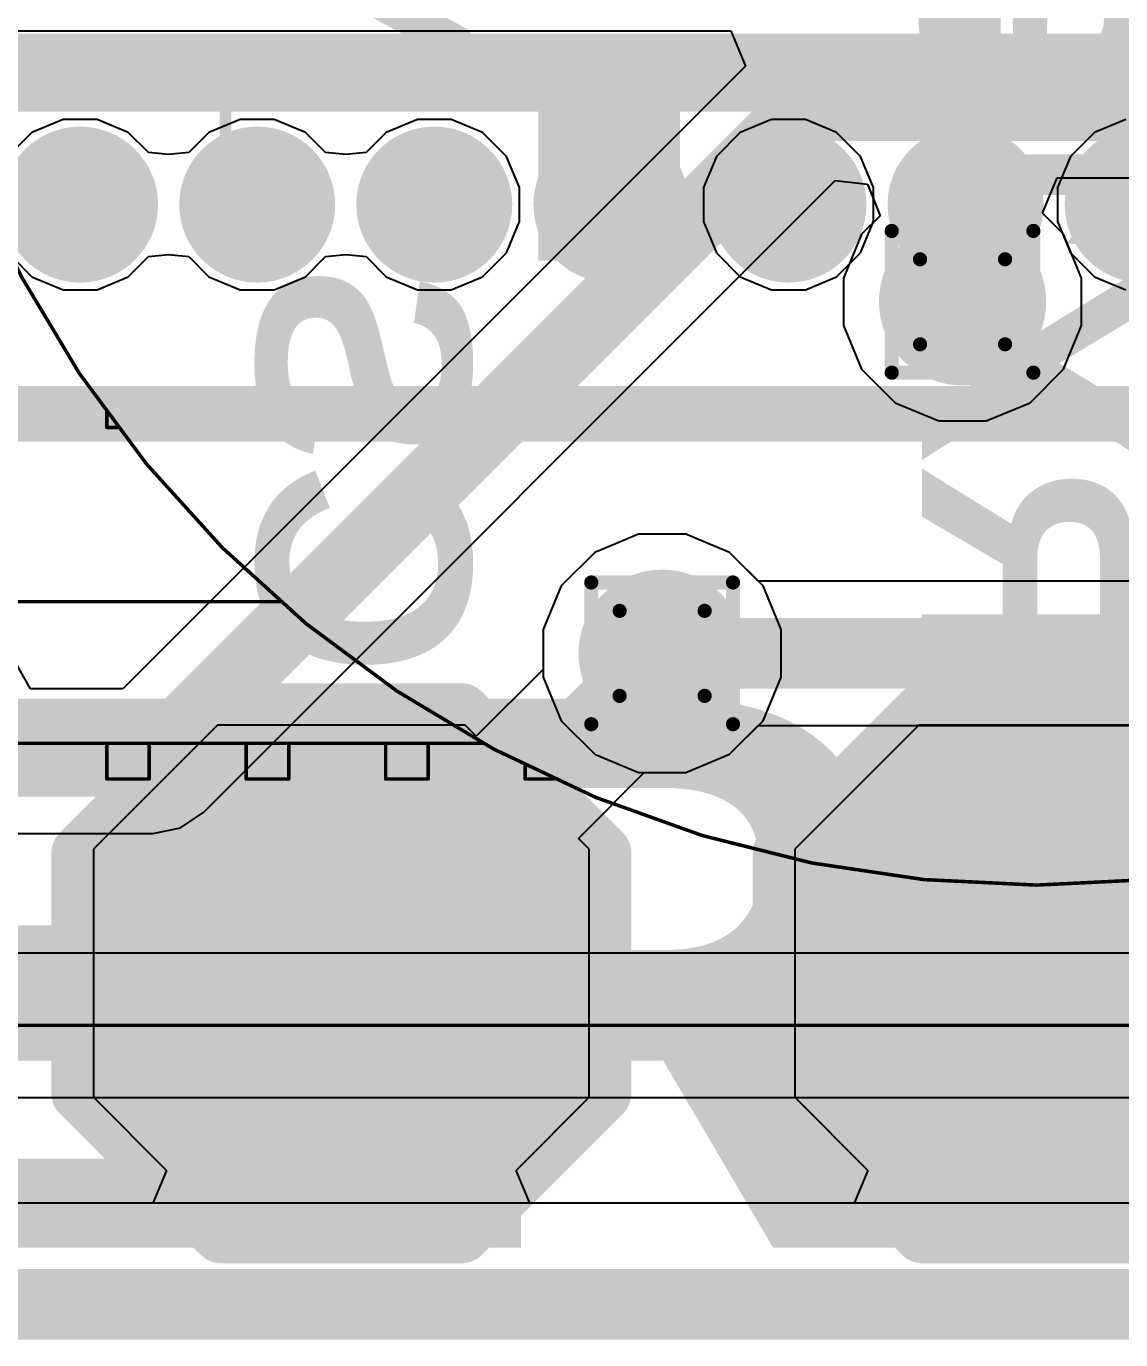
# Model space of a CAD drawing. Header units: inches. Extents: x -6 to 5433, y -4 to 5447.
# Drawn here: x 11.625 to 15.55, y -3.632 to 1.076 of the extents above; entities that cross this region are included whole.
import ezdxf

# ---------------------------------------------------------------- set-up
doc = ezdxf.new("R2010")
doc.units = ezdxf.units.IN
for name, color, linetype in [('Board_outline', 216, 'Continuous'), ('Bottom Layer', 5, 'Continuous'), ('Bottom Overlay', 54, 'Continuous'), ('Bottom Paste', 16, 'Continuous'), ('Bottom Solder', 6, 'Continuous'), ('Drill Drawing', 1, 'Continuous'), ('Ground', 16, 'Continuous'), ('Mechanical 4', 56, 'Continuous'), ('Power', 76, 'Continuous'), ('Top Layer', 1, 'Continuous'), ('Top Overlay', 2, 'Continuous'), ('Top Paste', 8, 'Continuous'), ('Top Solder', 216, 'Continuous'), ('Via Holes', 16, 'Continuous')]:
    doc.layers.add(name, color=color, linetype=linetype)
doc.styles.add('Arial_Bold', font='', dxfattribs={"height": 0.2})
doc.styles.get('Arial_Bold').set_extended_font_data('Arial', bold=True)

# ---------------------------------------------------------------- blocks, each defined once
blk = doc.blocks.new('T__________B_113')
at = {"layer": 'Bottom Layer'}
blk.add_hatch(color=5, dxfattribs=at).paths.add_polyline_path([(0.381, 0.762), (-0.381, 0.762), (-0.762, 0.381), (-0.762, -0.381), (-0.381, -0.762), (0.381, -0.762), (0.762, -0.381), (0.762, 0.381)])
at = {"layer": 'Bottom Paste'}
blk.add_hatch(color=16, dxfattribs=at).paths.add_polyline_path([(0.381, 0.762), (-0.381, 0.762), (-0.762, 0.381), (-0.762, -0.381), (-0.381, -0.762), (0.381, -0.762), (0.762, -0.381), (0.762, 0.381)])
at = {"layer": 'Bottom Solder'}
blk.add_hatch(color=6, dxfattribs=at).paths.add_polyline_path([(0.4318, 0.8636), (-0.4318, 0.8636), (-0.8636, 0.4318), (-0.8636, -0.4318), (-0.4318, -0.8636), (0.4318, -0.8636), (0.8636, -0.4318), (0.8636, 0.4318)])
at = {"layer": 'Bottom Overlay'}
for points in [[(-0.9398, 0.4318, 0.2, 0.2, 0), (-0.4318, 0.9398, 0.2, 0.2, 0)], [(-0.4318, 0.9398, 0.2, 0.2, 0), (0.4318, 0.9398, 0.2, 0.2, 0)], [(0.4318, 0.9398, 0.2, 0.2, 0), (0.9398, 0.4318, 0.2, 0.2, 0)], [(-0.9398, -0.4318, 0.2, 0.2, 0), (-0.9398, 0.4318, 0.2, 0.2, 0)], [(0.9398, -0.4318, 0.2, 0.2, 0), (0.9398, 0.4318, 0.2, 0.2, 0)], [(-0.9398, -0.4318, 0.2, 0.2, 0), (-0.4318, -0.9398, 0.2, 0.2, 0)], [(0.4318, -0.9398, 0.2, 0.2, 0), (0.9398, -0.4318, 0.2, 0.2, 0)], [(-0.4318, -0.9398, 0.2, 0.2, 0), (0.4318, -0.9398, 0.2, 0.2, 0)]]:
    blk.add_lwpolyline(points, format="xyseb", dxfattribs=at)
for points in [[(-0.4818, 0.9398, 0.1, 0.1, 1), (-0.3818, 0.9398, 0.1, 0.1, 1)], [(-0.4818, 0.9398, 0.1, 0.1, 1), (-0.3818, 0.9398, 0.1, 0.1, 1)], [(0.3818, 0.9398, 0.1, 0.1, 1), (0.4818, 0.9398, 0.1, 0.1, 1)], [(0.3818, 0.9398, 0.1, 0.1, 1), (0.4818, 0.9398, 0.1, 0.1, 1)], [(-0.9898, 0.4318, 0.1, 0.1, 1), (-0.8898, 0.4318, 0.1, 0.1, 1)], [(-0.9898, 0.4318, 0.1, 0.1, 1), (-0.8898, 0.4318, 0.1, 0.1, 1)], [(0.8898, 0.4318, 0.1, 0.1, 1), (0.9898, 0.4318, 0.1, 0.1, 1)], [(0.8898, 0.4318, 0.1, 0.1, 1), (0.9898, 0.4318, 0.1, 0.1, 1)], [(-0.9898, -0.4318, 0.1, 0.1, 1), (-0.8898, -0.4318, 0.1, 0.1, 1)], [(-0.9898, -0.4318, 0.1, 0.1, 1), (-0.8898, -0.4318, 0.1, 0.1, 1)], [(0.8898, -0.4318, 0.1, 0.1, 1), (0.9898, -0.4318, 0.1, 0.1, 1)], [(0.8898, -0.4318, 0.1, 0.1, 1), (0.9898, -0.4318, 0.1, 0.1, 1)], [(-0.4818, -0.9398, 0.1, 0.1, 1), (-0.3818, -0.9398, 0.1, 0.1, 1)], [(-0.4818, -0.9398, 0.1, 0.1, 1), (-0.3818, -0.9398, 0.1, 0.1, 1)], [(0.3818, -0.9398, 0.1, 0.1, 1), (0.4818, -0.9398, 0.1, 0.1, 1)], [(0.3818, -0.9398, 0.1, 0.1, 1), (0.4818, -0.9398, 0.1, 0.1, 1)]]:
    blk.add_lwpolyline(points, format="xyseb", close=True, dxfattribs=at)
blk = doc.blocks.new('T__________B_118')
at = {"layer": 'Bottom Layer'}
blk.add_hatch(color=5, dxfattribs=at).paths.add_polyline_path([(0.381, 0.762), (-0.381, 0.762), (-0.762, 0.381), (-0.762, -0.381), (-0.381, -0.762), (0.381, -0.762), (0.762, -0.381), (0.762, 0.381)])
at = {"layer": 'Bottom Paste'}
blk.add_hatch(color=16, dxfattribs=at).paths.add_polyline_path([(0.381, 0.762), (-0.381, 0.762), (-0.762, 0.381), (-0.762, -0.381), (-0.381, -0.762), (0.381, -0.762), (0.762, -0.381), (0.762, 0.381)])
at = {"layer": 'Bottom Solder'}
blk.add_hatch(color=6, dxfattribs=at).paths.add_polyline_path([(0.4318, 0.8636), (-0.4318, 0.8636), (-0.8636, 0.4318), (-0.8636, -0.4318), (-0.4318, -0.8636), (0.4318, -0.8636), (0.8636, -0.4318), (0.8636, 0.4318)])
at = {"layer": 'Bottom Overlay'}
for points in [[(-0.4318, 0.9398, 0.2, 0.2, 0), (-0.9398, 0.4318, 0.2, 0.2, 0)], [(0.4318, 0.9398, 0.2, 0.2, 0), (-0.4318, 0.9398, 0.2, 0.2, 0)], [(0.9398, 0.4318, 0.2, 0.2, 0), (0.4318, 0.9398, 0.2, 0.2, 0)], [(-0.9398, 0.4318, 0.2, 0.2, 0), (-0.9398, -0.4318, 0.2, 0.2, 0)], [(0.9398, 0.4318, 0.2, 0.2, 0), (0.9398, -0.4318, 0.2, 0.2, 0)], [(-0.4318, -0.9398, 0.2, 0.2, 0), (-0.9398, -0.4318, 0.2, 0.2, 0)], [(0.9398, -0.4318, 0.2, 0.2, 0), (0.4318, -0.9398, 0.2, 0.2, 0)], [(0.4318, -0.9398, 0.2, 0.2, 0), (-0.4318, -0.9398, 0.2, 0.2, 0)]]:
    blk.add_lwpolyline(points, format="xyseb", dxfattribs=at)
for points in [[(-0.4818, 0.9398, 0.1, 0.1, 1), (-0.3818, 0.9398, 0.1, 0.1, 1)], [(-0.4818, 0.9398, 0.1, 0.1, 1), (-0.3818, 0.9398, 0.1, 0.1, 1)], [(0.3818, 0.9398, 0.1, 0.1, 1), (0.4818, 0.9398, 0.1, 0.1, 1)], [(0.3818, 0.9398, 0.1, 0.1, 1), (0.4818, 0.9398, 0.1, 0.1, 1)], [(-0.9898, 0.4318, 0.1, 0.1, 1), (-0.8898, 0.4318, 0.1, 0.1, 1)], [(-0.9898, 0.4318, 0.1, 0.1, 1), (-0.8898, 0.4318, 0.1, 0.1, 1)], [(0.8898, 0.4318, 0.1, 0.1, 1), (0.9898, 0.4318, 0.1, 0.1, 1)], [(0.8898, 0.4318, 0.1, 0.1, 1), (0.9898, 0.4318, 0.1, 0.1, 1)], [(-0.9898, -0.4318, 0.1, 0.1, 1), (-0.8898, -0.4318, 0.1, 0.1, 1)], [(-0.9898, -0.4318, 0.1, 0.1, 1), (-0.8898, -0.4318, 0.1, 0.1, 1)], [(0.8898, -0.4318, 0.1, 0.1, 1), (0.9898, -0.4318, 0.1, 0.1, 1)], [(0.8898, -0.4318, 0.1, 0.1, 1), (0.9898, -0.4318, 0.1, 0.1, 1)], [(-0.4818, -0.9398, 0.1, 0.1, 1), (-0.3818, -0.9398, 0.1, 0.1, 1)], [(-0.4818, -0.9398, 0.1, 0.1, 1), (-0.3818, -0.9398, 0.1, 0.1, 1)], [(0.3818, -0.9398, 0.1, 0.1, 1), (0.4818, -0.9398, 0.1, 0.1, 1)], [(0.3818, -0.9398, 0.1, 0.1, 1), (0.4818, -0.9398, 0.1, 0.1, 1)]]:
    blk.add_lwpolyline(points, format="xyseb", close=True, dxfattribs=at)
blk = doc.blocks.new('ADM6_30_01_5_L_4_2_A_TR_155')
at = {"layer": 'Top Layer'}
h = blk.add_hatch(color=1, dxfattribs=at)
edge = h.paths.add_edge_path()
edge.add_arc((-0.3175, 1.75), 0.178, 0, 360)
h = blk.add_hatch(color=1, dxfattribs=at)
edge = h.paths.add_edge_path()
edge.add_arc((0.3175, 1.75), 0.178, 0, 360)
h = blk.add_hatch(color=1, dxfattribs=at)
edge = h.paths.add_edge_path()
edge.add_arc((0.9525, 1.75), 0.178, 0, 360)
h = blk.add_hatch(color=1, dxfattribs=at)
edge = h.paths.add_edge_path()
edge.add_arc((1.5875, 1.75), 0.178, 0, 360)
h = blk.add_hatch(color=1, dxfattribs=at)
edge = h.paths.add_edge_path()
edge.add_arc((2.2225, 1.75), 0.178, 0, 360)
h = blk.add_hatch(color=1, dxfattribs=at)
edge = h.paths.add_edge_path()
edge.add_arc((2.8575, 1.75), 0.178, 0, 360)
h = blk.add_hatch(color=1, dxfattribs=at)
edge = h.paths.add_edge_path()
edge.add_arc((3.4925, 1.75), 0.178, 0, 360)
at = {"layer": 'Top Paste'}
h = blk.add_hatch(color=8, dxfattribs=at)
edge = h.paths.add_edge_path()
edge.add_arc((-0.3175, 1.75), 0.178, 0, 360)
h = blk.add_hatch(color=8, dxfattribs=at)
edge = h.paths.add_edge_path()
edge.add_arc((0.3175, 1.75), 0.178, 0, 360)
h = blk.add_hatch(color=8, dxfattribs=at)
edge = h.paths.add_edge_path()
edge.add_arc((0.9525, 1.75), 0.178, 0, 360)
h = blk.add_hatch(color=8, dxfattribs=at)
edge = h.paths.add_edge_path()
edge.add_arc((1.5875, 1.75), 0.178, 0, 360)
h = blk.add_hatch(color=8, dxfattribs=at)
edge = h.paths.add_edge_path()
edge.add_arc((2.2225, 1.75), 0.178, 0, 360)
h = blk.add_hatch(color=8, dxfattribs=at)
edge = h.paths.add_edge_path()
edge.add_arc((2.8575, 1.75), 0.178, 0, 360)
h = blk.add_hatch(color=8, dxfattribs=at)
edge = h.paths.add_edge_path()
edge.add_arc((3.4925, 1.75), 0.178, 0, 360)
at = {"layer": 'Top Solder'}
h = blk.add_hatch(color=216, dxfattribs=at)
edge = h.paths.add_edge_path()
edge.add_arc((-0.3175, 1.75), 0.2796, 0, 360)
h = blk.add_hatch(color=216, dxfattribs=at)
edge = h.paths.add_edge_path()
edge.add_arc((0.3175, 1.75), 0.2796, 0, 360)
h = blk.add_hatch(color=216, dxfattribs=at)
edge = h.paths.add_edge_path()
edge.add_arc((0.9525, 1.75), 0.2796, 0, 360)
h = blk.add_hatch(color=216, dxfattribs=at)
edge = h.paths.add_edge_path()
edge.add_arc((1.5875, 1.75), 0.2796, 0, 360)
h = blk.add_hatch(color=216, dxfattribs=at)
edge = h.paths.add_edge_path()
edge.add_arc((2.2225, 1.75), 0.2796, 0, 360)
h = blk.add_hatch(color=216, dxfattribs=at)
edge = h.paths.add_edge_path()
edge.add_arc((2.8575, 1.75), 0.2796, 0, 360)
h = blk.add_hatch(color=216, dxfattribs=at)
edge = h.paths.add_edge_path()
edge.add_arc((3.4925, 1.75), 0.2796, 0, 360)
at = {"layer": 'Top Overlay'}
blk.add_lwpolyline([(11.178, 2.5, 0.2, 0.2, 0), (-11.178, 2.5, 0.2, 0.2, 0)], format="xyseb", dxfattribs=at)

msp = doc.modelspace()

# ---------------------------------------------------------------- hatches: boundary and pattern name
at = {"layer": 'Bottom Layer'}
h = msp.add_hatch(color=5, dxfattribs=at)
edge = h.paths.add_edge_path()
edge.add_arc((14.9823, 0.0883), 0.3, 0, 360)
h = msp.add_hatch(color=5, dxfattribs=at)
edge = h.paths.add_edge_path()
edge.add_arc((13.9051, -1.1718), 0.3, 0, 360)
at = {"layer": 'Ground'}
h = msp.add_hatch(color=16, dxfattribs=at)
edge = h.paths.add_edge_path()
edge.add_arc((14.9823, 0.0883), 0.3, 0, 360)
h = msp.add_hatch(color=16, dxfattribs=at)
edge = h.paths.add_edge_path()
edge.add_arc((13.9051, -1.1718), 0.3, 0, 360)
at = {"layer": 'Power'}
h = msp.add_hatch(color=76, dxfattribs=at)
edge = h.paths.add_edge_path()
edge.add_arc((14.9823, 0.0883), 0.3, 0, 360)
h = msp.add_hatch(color=76, dxfattribs=at)
edge = h.paths.add_edge_path()
edge.add_arc((13.9051, -1.1718), 0.3, 0, 360)
at = {"layer": 'Top Layer'}
for points in [[(14.8672, 0.2362), (15.119, 0.2362), (15.119, 1.5824), (14.8672, 1.5824)], [(8.0081, 0.7696), (24.7131, 0.7696), (24.7131, 1.049), (8.0081, 1.049)], [(13.4609, 0.2362), (13.9689, 0.2362), (13.9689, 1.049), (13.4609, 1.049)]]:
    msp.add_hatch(color=1, dxfattribs=at).paths.add_polyline_path(points)
h = msp.add_hatch(color=1, dxfattribs=at)
edge = h.paths.add_edge_path()
edge.add_arc((14.9823, 0.0883), 0.3, 0, 360)
h = msp.add_hatch(color=1, dxfattribs=at)
edge = h.paths.add_edge_path()
edge.add_arc((13.9051, -1.1718), 0.3, 0, 360)
at = {"layer": 'Via Holes'}
h = msp.add_hatch(color=7, dxfattribs=at)
edge = h.paths.add_edge_path()
edge.add_arc((14.9823, 0.0883), 0.15, 0, 360)
h = msp.add_hatch(color=7, dxfattribs=at)
edge = h.paths.add_edge_path()
edge.add_arc((13.9051, -1.1718), 0.15, 0, 360)

# ---------------------------------------------------------------- linework, layer by layer
at = {"layer": 'Board_outline'}
msp.add_lwpolyline([(-4.9266, -3.505, 0.254, 0.254, 0), (66.0734, -3.505, 0.254, 0.254, 0)], format="xyseb", dxfattribs=at)
at = {"layer": 'Bottom Layer'}
for p, q in [((13.8202, -0.7448), (13.6632, -0.8098)), ((13.99, -0.7448), (13.8202, -0.7448)), ((14.147, -0.8098), (13.99, -0.7448)), ((13.6632, -0.8098), (13.5431, -0.9299)), ((14.2671, -0.9299), (14.147, -0.8098)), ((13.5431, -0.9299), (13.4781, -1.0868)), ((14.3321, -1.0868), (14.2671, -0.9299)), ((13.4781, -1.0868), (13.4781, -1.2292)), ((14.3321, -1.2567), (14.3321, -1.0868)), ((13.4781, -1.2292), (13.2385, -1.4687)), ((14.2671, -1.4136), (14.3321, -1.2567)), ((12.3104, -1.4296), (11.8659, -1.8741)), ((13.1994, -1.4296), (12.3104, -1.4296)), ((13.2385, -1.4687), (13.1994, -1.4296)), ((14.147, -1.5337), (14.2671, -1.4136)), ((14.8251, -1.4296), (14.3806, -1.8741)), ((15.7141, -1.4296), (14.8251, -1.4296)), ((13.99, -1.5988), (14.147, -1.5337)), ((13.6048, -1.835), (13.841, -1.5988)), ((13.841, -1.5988), (13.99, -1.5988)), ((13.6439, -1.8741), (13.6048, -1.835)), ((11.8659, -1.8741), (11.8659, -2.7631)), ((13.6439, -2.7631), (13.6439, -1.8741)), ((14.3806, -1.8741), (14.3806, -2.7631)), ((11.8659, -2.7631), (12.1279, -3.0251)), ((13.3819, -3.0251), (13.6439, -2.7631)), ((14.3806, -2.7631), (14.6426, -3.0251)), ((12.1279, -3.0251), (12.0793, -3.1425)), ((13.4305, -3.1425), (13.3819, -3.0251)), ((14.6426, -3.0251), (14.594, -3.1425)), ((12.0793, -3.1425), (10.9158, -3.1425)), ((14.594, -3.1425), (13.4305, -3.1425))]:
    msp.add_line(p, q, dxfattribs=at)
for points in [[(15.2696, -2.3186, 0.2032, 0.2032, 0), (16.8981, -0.6901, 0.2032, 0.2032, 0)], [(12.7549, -2.3186, 0.254, 0.254, 0), (13.8764, -1.1972, 0.254, 0.254, 0)]]:
    msp.add_lwpolyline(points, format="xyseb", dxfattribs=at)
for points in [[(13.8129, -1.1972, 0.127, 0.127, 1), (13.9399, -1.1972, 0.127, 0.127, 1)], [(12.6914, -2.3186, 0.127, 0.127, 1), (12.8184, -2.3186, 0.127, 0.127, 1)], [(15.2188, -2.3186, 0.1016, 0.1016, 1), (15.3204, -2.3186, 0.1016, 0.1016, 1)]]:
    msp.add_lwpolyline(points, format="xyseb", close=True, dxfattribs=at)
at = {"layer": 'Drill Drawing'}
for points in [[(14.7283, 0.3423, 0.0508, 0.0508, 0), (15.2363, 0.3423, 0.0508, 0.0508, 0)], [(14.7283, -0.1657, 0.0508, 0.0508, 0), (14.7283, 0.3423, 0.0508, 0.0508, 0)], [(15.2363, -0.1657, 0.0508, 0.0508, 0), (15.2363, 0.3423, 0.0508, 0.0508, 0)], [(14.8299, 0.2407, 0.0508, 0.0508, 0), (15.1347, 0.2407, 0.0508, 0.0508, 0)], [(14.8299, -0.0641, 0.0508, 0.0508, 0), (14.8299, 0.2407, 0.0508, 0.0508, 0)], [(15.1347, -0.0641, 0.0508, 0.0508, 0), (15.1347, 0.2407, 0.0508, 0.0508, 0)], [(14.8299, -0.0641, 0.0508, 0.0508, 0), (15.1347, -0.0641, 0.0508, 0.0508, 0)], [(14.7283, -0.1657, 0.0508, 0.0508, 0), (15.2363, -0.1657, 0.0508, 0.0508, 0)], [(13.6511, -0.9178, 0.0508, 0.0508, 0), (14.1591, -0.9178, 0.0508, 0.0508, 0)], [(13.6511, -1.4258, 0.0508, 0.0508, 0), (13.6511, -0.9178, 0.0508, 0.0508, 0)], [(14.1591, -1.4258, 0.0508, 0.0508, 0), (14.1591, -0.9178, 0.0508, 0.0508, 0)], [(13.7527, -1.0194, 0.0508, 0.0508, 0), (14.0575, -1.0194, 0.0508, 0.0508, 0)], [(13.7527, -1.3242, 0.0508, 0.0508, 0), (13.7527, -1.0194, 0.0508, 0.0508, 0)], [(14.0575, -1.3242, 0.0508, 0.0508, 0), (14.0575, -1.0194, 0.0508, 0.0508, 0)], [(13.7527, -1.3242, 0.0508, 0.0508, 0), (14.0575, -1.3242, 0.0508, 0.0508, 0)], [(13.6511, -1.4258, 0.0508, 0.0508, 0), (14.1591, -1.4258, 0.0508, 0.0508, 0)]]:
    msp.add_lwpolyline(points, format="xyseb", dxfattribs=at)
for points in [[(14.7156, 0.3423, 0.0254, 0.0254, 1), (14.741, 0.3423, 0.0254, 0.0254, 1)], [(14.7156, 0.3423, 0.0254, 0.0254, 1), (14.741, 0.3423, 0.0254, 0.0254, 1)], [(15.2236, 0.3423, 0.0254, 0.0254, 1), (15.249, 0.3423, 0.0254, 0.0254, 1)], [(15.2236, 0.3423, 0.0254, 0.0254, 1), (15.249, 0.3423, 0.0254, 0.0254, 1)], [(14.8172, 0.2407, 0.0254, 0.0254, 1), (14.8426, 0.2407, 0.0254, 0.0254, 1)], [(14.8172, 0.2407, 0.0254, 0.0254, 1), (14.8426, 0.2407, 0.0254, 0.0254, 1)], [(15.122, 0.2407, 0.0254, 0.0254, 1), (15.1474, 0.2407, 0.0254, 0.0254, 1)], [(15.122, 0.2407, 0.0254, 0.0254, 1), (15.1474, 0.2407, 0.0254, 0.0254, 1)], [(14.8172, -0.0641, 0.0254, 0.0254, 1), (14.8426, -0.0641, 0.0254, 0.0254, 1)], [(14.8172, -0.0641, 0.0254, 0.0254, 1), (14.8426, -0.0641, 0.0254, 0.0254, 1)], [(15.122, -0.0641, 0.0254, 0.0254, 1), (15.1474, -0.0641, 0.0254, 0.0254, 1)], [(15.122, -0.0641, 0.0254, 0.0254, 1), (15.1474, -0.0641, 0.0254, 0.0254, 1)], [(14.7156, -0.1657, 0.0254, 0.0254, 1), (14.741, -0.1657, 0.0254, 0.0254, 1)], [(14.7156, -0.1657, 0.0254, 0.0254, 1), (14.741, -0.1657, 0.0254, 0.0254, 1)], [(15.2236, -0.1657, 0.0254, 0.0254, 1), (15.249, -0.1657, 0.0254, 0.0254, 1)], [(15.2236, -0.1657, 0.0254, 0.0254, 1), (15.249, -0.1657, 0.0254, 0.0254, 1)], [(13.6384, -0.9178, 0.0254, 0.0254, 1), (13.6638, -0.9178, 0.0254, 0.0254, 1)], [(13.6384, -0.9178, 0.0254, 0.0254, 1), (13.6638, -0.9178, 0.0254, 0.0254, 1)], [(14.1464, -0.9178, 0.0254, 0.0254, 1), (14.1718, -0.9178, 0.0254, 0.0254, 1)], [(14.1464, -0.9178, 0.0254, 0.0254, 1), (14.1718, -0.9178, 0.0254, 0.0254, 1)], [(13.74, -1.0194, 0.0254, 0.0254, 1), (13.7654, -1.0194, 0.0254, 0.0254, 1)], [(13.74, -1.0194, 0.0254, 0.0254, 1), (13.7654, -1.0194, 0.0254, 0.0254, 1)], [(14.0448, -1.0194, 0.0254, 0.0254, 1), (14.0702, -1.0194, 0.0254, 0.0254, 1)], [(14.0448, -1.0194, 0.0254, 0.0254, 1), (14.0702, -1.0194, 0.0254, 0.0254, 1)], [(13.74, -1.3242, 0.0254, 0.0254, 1), (13.7654, -1.3242, 0.0254, 0.0254, 1)], [(13.74, -1.3242, 0.0254, 0.0254, 1), (13.7654, -1.3242, 0.0254, 0.0254, 1)], [(14.0448, -1.3242, 0.0254, 0.0254, 1), (14.0702, -1.3242, 0.0254, 0.0254, 1)], [(14.0448, -1.3242, 0.0254, 0.0254, 1), (14.0702, -1.3242, 0.0254, 0.0254, 1)], [(13.6384, -1.4258, 0.0254, 0.0254, 1), (13.6638, -1.4258, 0.0254, 0.0254, 1)], [(13.6384, -1.4258, 0.0254, 0.0254, 1), (13.6638, -1.4258, 0.0254, 0.0254, 1)], [(14.1464, -1.4258, 0.0254, 0.0254, 1), (14.1718, -1.4258, 0.0254, 0.0254, 1)], [(14.1464, -1.4258, 0.0254, 0.0254, 1), (14.1718, -1.4258, 0.0254, 0.0254, 1)]]:
    msp.add_lwpolyline(points, format="xyseb", close=True, dxfattribs=at)
at = {"layer": 'Ground'}
for p, q in [((13.8202, -0.7448), (13.6632, -0.8098)), ((13.99, -0.7448), (13.8202, -0.7448)), ((14.147, -0.8098), (13.99, -0.7448)), ((13.6632, -0.8098), (13.5431, -0.9299)), ((14.2671, -0.9299), (14.147, -0.8098)), ((13.5431, -0.9299), (13.4781, -1.0868)), ((14.3321, -1.0868), (14.2671, -0.9299)), ((13.4781, -1.0868), (13.4781, -1.2567)), ((14.3321, -1.2567), (14.3321, -1.0868)), ((13.4781, -1.2567), (13.5431, -1.4136)), ((14.2671, -1.4136), (14.3321, -1.2567)), ((13.5431, -1.4136), (13.6632, -1.5337)), ((14.147, -1.5337), (14.2671, -1.4136)), ((13.6632, -1.5337), (13.8202, -1.5988)), ((13.99, -1.5988), (14.147, -1.5337)), ((13.8202, -1.5988), (13.99, -1.5988)), ((21.1788, -3.1425), (-4.9266, -3.1425))]:
    msp.add_line(p, q, dxfattribs=at)
at = {"layer": 'Mechanical 4'}
for points in [[(19.3747, 2.125, 0.0127, 0.0127, 1), (11.1197, 2.125, 0.0127, 0.0127, 1)], [(11.9106, -0.309, 0.00635, 0.00635, 1), (11.9169, -0.309, 0.00635, 0.00635, 1)], [(11.9106, -0.362, 0.00635, 0.00635, 1), (11.9169, -0.362, 0.00635, 0.00635, 1)], [(11.9106, -0.362, 0.00635, 0.00635, 1), (11.9169, -0.362, 0.00635, 0.00635, 1)], [(11.9499, -0.362, 0.00635, 0.00635, 1), (11.9563, -0.362, 0.00635, 0.00635, 1)], [(12.5321, -0.9865, 0.00635, 0.00635, 1), (12.5384, -0.9865, 0.00635, 0.00635, 1)], [(11.9106, -1.4945, 0.00635, 0.00635, 1), (11.9169, -1.4945, 0.00635, 0.00635, 1)], [(12.063, -1.4945, 0.00635, 0.00635, 1), (12.0693, -1.4945, 0.00635, 0.00635, 1)], [(12.4107, -1.4945, 0.00635, 0.00635, 1), (12.417, -1.4945, 0.00635, 0.00635, 1)], [(12.5631, -1.4945, 0.00635, 0.00635, 1), (12.5694, -1.4945, 0.00635, 0.00635, 1)], [(12.9108, -1.4945, 0.00635, 0.00635, 1), (12.9172, -1.4945, 0.00635, 0.00635, 1)], [(13.0632, -1.4945, 0.00635, 0.00635, 1), (13.0696, -1.4945, 0.00635, 0.00635, 1)], [(13.2602, -1.4945, 0.00635, 0.00635, 1), (13.2666, -1.4945, 0.00635, 0.00635, 1)], [(13.4109, -1.5731, 0.00635, 0.00635, 1), (13.4173, -1.5731, 0.00635, 0.00635, 1)], [(11.9106, -1.622, 0.00635, 0.00635, 1), (11.9169, -1.622, 0.00635, 0.00635, 1)], [(11.9106, -1.622, 0.00635, 0.00635, 1), (11.9169, -1.622, 0.00635, 0.00635, 1)], [(12.063, -1.622, 0.00635, 0.00635, 1), (12.0693, -1.622, 0.00635, 0.00635, 1)], [(12.063, -1.622, 0.00635, 0.00635, 1), (12.0693, -1.622, 0.00635, 0.00635, 1)], [(12.4107, -1.622, 0.00635, 0.00635, 1), (12.417, -1.622, 0.00635, 0.00635, 1)], [(12.4107, -1.622, 0.00635, 0.00635, 1), (12.417, -1.622, 0.00635, 0.00635, 1)], [(12.5631, -1.622, 0.00635, 0.00635, 1), (12.5694, -1.622, 0.00635, 0.00635, 1)], [(12.5631, -1.622, 0.00635, 0.00635, 1), (12.5694, -1.622, 0.00635, 0.00635, 1)], [(12.9108, -1.622, 0.00635, 0.00635, 1), (12.9172, -1.622, 0.00635, 0.00635, 1)], [(12.9108, -1.622, 0.00635, 0.00635, 1), (12.9172, -1.622, 0.00635, 0.00635, 1)], [(13.0632, -1.622, 0.00635, 0.00635, 1), (13.0696, -1.622, 0.00635, 0.00635, 1)], [(13.0632, -1.622, 0.00635, 0.00635, 1), (13.0696, -1.622, 0.00635, 0.00635, 1)], [(13.4109, -1.622, 0.00635, 0.00635, 1), (13.4173, -1.622, 0.00635, 0.00635, 1)], [(13.4109, -1.622, 0.00635, 0.00635, 1), (13.4173, -1.622, 0.00635, 0.00635, 1)], [(13.5131, -1.622, 0.00635, 0.00635, 1), (13.5194, -1.622, 0.00635, 0.00635, 1)]]:
    msp.add_lwpolyline(points, format="xyseb", close=True, dxfattribs=at)
for points in [[(19.3747, 2.125, 0.0127, 0.0127, -1), (11.1197, 2.125, 0.0127, 0.0127, 0)], [(11.9137, -0.362, 0.0127, 0.0127, 0), (11.9137, -0.309, 0.0127, 0.0127, 0)], [(11.9137, -0.362, 0.0127, 0.0127, 0), (11.9531, -0.362, 0.0127, 0.0127, 0)], [(6.5541, -0.9865, 0.0127, 0.0127, 0), (12.5352, -0.9865, 0.0127, 0.0127, 0)], [(4.5919, -1.4945, 0.0127, 0.0127, 0), (13.2634, -1.4945, 0.0127, 0.0127, 0)], [(11.9137, -1.622, 0.0127, 0.0127, 0), (11.9137, -1.4945, 0.0127, 0.0127, 0)], [(12.0661, -1.622, 0.0127, 0.0127, 0), (12.0661, -1.4945, 0.0127, 0.0127, 0)], [(12.4139, -1.622, 0.0127, 0.0127, 0), (12.4139, -1.4945, 0.0127, 0.0127, 0)], [(12.5663, -1.622, 0.0127, 0.0127, 0), (12.5663, -1.4945, 0.0127, 0.0127, 0)], [(12.914, -1.622, 0.0127, 0.0127, 0), (12.914, -1.4945, 0.0127, 0.0127, 0)], [(13.0664, -1.622, 0.0127, 0.0127, 0), (13.0664, -1.4945, 0.0127, 0.0127, 0)], [(13.4141, -1.622, 0.0127, 0.0127, 0), (13.4141, -1.5731, 0.0127, 0.0127, 0)], [(11.9137, -1.622, 0.0127, 0.0127, 0), (12.0661, -1.622, 0.0127, 0.0127, 0)], [(12.4139, -1.622, 0.0127, 0.0127, 0), (12.5663, -1.622, 0.0127, 0.0127, 0)], [(12.914, -1.622, 0.0127, 0.0127, 0), (13.0664, -1.622, 0.0127, 0.0127, 0)], [(13.4141, -1.622, 0.0127, 0.0127, 0), (13.5163, -1.622, 0.0127, 0.0127, 0)], [(-2.5, -2.5, 0.254, 0.254, 0), (67.5, -2.5, 0.254, 0.254, 0)], [(-2.5028, -2.505, 0.0127, 0.0127, 0), (67.4972, -2.505, 0.0127, 0.0127, 0)]]:
    msp.add_lwpolyline(points, format="xyseb", dxfattribs=at)
at = {"layer": 'Power'}
for p, q in [((7.7, 1.06), (14.1509, 1.06)), ((14.1509, 1.06), (14.2035, 0.933)), ((14.2035, 0.933), (11.9712, -1.2993)), ((12.2616, -1.7414), (14.5256, 0.5226)), ((14.5256, 0.5226), (14.6415, 0.5101)), ((15.269, 0.4055), (15.3216, 0.5325)), ((15.3216, 0.5325), (19.1835, 0.5325)), ((14.6415, 0.5101), (14.6866, 0.3965)), ((14.6866, 0.3965), (14.6203, 0.3302)), ((15.3443, 0.3302), (15.269, 0.4055)), ((14.6203, 0.3302), (14.5553, 0.1733)), ((15.4093, 0.1733), (15.3443, 0.3302)), ((14.5553, 0.1733), (14.5553, 0.0034)), ((15.4093, 0.0034), (15.4093, 0.1733)), ((14.5553, 0.0034), (14.6203, -0.1535)), ((15.3443, -0.1535), (15.4093, 0.0034)), ((14.6203, -0.1535), (14.7404, -0.2736)), ((15.2242, -0.2736), (15.3443, -0.1535)), ((14.7404, -0.2736), (14.8974, -0.3387)), ((15.0672, -0.3387), (15.2242, -0.2736)), ((14.8974, -0.3387), (15.0672, -0.3387)), ((13.8202, -0.7448), (13.6632, -0.8098)), ((13.99, -0.7448), (13.8202, -0.7448)), ((14.147, -0.8098), (13.99, -0.7448)), ((13.6632, -0.8098), (13.5431, -0.9299)), ((14.25, -0.9128), (14.147, -0.8098)), ((13.5431, -0.9299), (13.4781, -1.0868)), ((19.1835, -0.9128), (14.25, -0.9128)), ((13.4781, -1.0868), (13.4781, -1.2567)), ((11.6401, -1.2993), (11.5683, -1.1723)), ((13.4781, -1.2567), (13.5431, -1.4136)), ((11.9712, -1.2993), (11.6401, -1.2993)), ((13.5431, -1.4136), (13.6632, -1.5337)), ((14.147, -1.5337), (14.25, -1.4307)), ((14.25, -1.4307), (19.1835, -1.4307)), ((13.6632, -1.5337), (13.8202, -1.5988)), ((13.99, -1.5988), (14.147, -1.5337)), ((13.8202, -1.5988), (13.99, -1.5988)), ((12.1776, -1.7975), (12.2616, -1.7414)), ((9.4833, -1.8173), (12.0785, -1.8173)), ((12.0785, -1.8173), (12.1776, -1.7975)), ((18.8386, -2.246), (8.0226, -2.246)), ((7.9153, -2.764), (18.8386, -2.764)), ((19.1835, -3.1425), (0.8586, -3.1425))]:
    msp.add_line(p, q, dxfattribs=at)
for points in [[(12.0785, -1.5583, 0.254, 0.254, 0), (14.4283, 0.7915, 0.254, 0.254, 0)], [(14.4283, 0.7915, 0.254, 0.254, 0), (20.1582, 0.7915, 0.254, 0.254, 0)], [(13.9051, -1.1718, 0.254, 0.254, 0), (19.5291, -1.1718, 0.254, 0.254, 0)], [(9.4833, -1.5583, 0.254, 0.254, 0), (12.0785, -1.5583, 0.254, 0.254, 0)], [(7.9153, -2.505, 0.254, 0.254, 0), (19.1835, -2.505, 0.254, 0.254, 0)]]:
    msp.add_lwpolyline(points, format="xyseb", dxfattribs=at)
for points in [[(14.3648, 0.7915, 0.127, 0.127, 1), (14.4918, 0.7915, 0.127, 0.127, 1)], [(14.3648, 0.7915, 0.127, 0.127, 1), (14.4918, 0.7915, 0.127, 0.127, 1)], [(13.8416, -1.1718, 0.127, 0.127, 1), (13.9686, -1.1718, 0.127, 0.127, 1)], [(12.015, -1.5583, 0.127, 0.127, 1), (12.142, -1.5583, 0.127, 0.127, 1)], [(12.015, -1.5583, 0.127, 0.127, 1), (12.142, -1.5583, 0.127, 0.127, 1)]]:
    msp.add_lwpolyline(points, format="xyseb", close=True, dxfattribs=at)
at = {"layer": 'Top Layer'}
for p, q in [((11.7574, 0.7417), (11.6453, 0.6953)), ((11.8788, 0.7417), (11.7574, 0.7417)), ((11.9909, 0.6953), (11.8788, 0.7417)), ((12.3924, 0.7417), (12.2803, 0.6953)), ((12.5138, 0.7417), (12.3924, 0.7417)), ((12.6259, 0.6953), (12.5138, 0.7417)), ((13.0274, 0.7417), (12.9153, 0.6953)), ((13.1488, 0.7417), (13.0274, 0.7417)), ((13.2609, 0.6953), (13.1488, 0.7417)), ((14.2974, 0.7417), (14.1853, 0.6953)), ((14.4188, 0.7417), (14.2974, 0.7417)), ((14.5309, 0.6953), (14.4188, 0.7417)), ((15.5674, 0.7417), (15.4553, 0.6953)), ((11.6453, 0.6953), (11.5734, 0.6234)), ((12.0628, 0.6234), (11.9909, 0.6953)), ((12.2803, 0.6953), (12.2084, 0.6234)), ((12.6978, 0.6234), (12.6259, 0.6953)), ((12.9153, 0.6953), (12.8434, 0.6234)), ((13.3467, 0.6095), (13.2609, 0.6953)), ((14.1853, 0.6953), (14.0995, 0.6095)), ((14.6167, 0.6095), (14.5309, 0.6953)), ((15.4553, 0.6953), (15.3695, 0.6095)), ((12.1356, 0.6157), (12.0628, 0.6234)), ((12.2084, 0.6234), (12.1356, 0.6157)), ((12.7706, 0.6157), (12.6978, 0.6234)), ((12.8434, 0.6234), (12.7706, 0.6157)), ((13.3931, 0.4974), (13.3467, 0.6095)), ((14.0995, 0.6095), (14.0531, 0.4974)), ((14.6631, 0.4974), (14.6167, 0.6095)), ((15.3695, 0.6095), (15.3231, 0.4974)), ((13.3931, 0.3761), (13.3931, 0.4974)), ((14.0531, 0.4974), (14.0531, 0.3761)), ((14.6631, 0.3761), (14.6631, 0.4974)), ((15.3231, 0.4974), (15.3231, 0.3761)), ((13.3467, 0.264), (13.3931, 0.3761)), ((14.0531, 0.3761), (14.0995, 0.264)), ((14.6167, 0.264), (14.6631, 0.3761)), ((15.3231, 0.3761), (15.3695, 0.264)), ((11.5734, 0.2501), (11.6453, 0.1782)), ((11.9909, 0.1782), (12.0628, 0.2501)), ((12.0628, 0.2501), (12.1356, 0.2578)), ((12.1356, 0.2578), (12.2084, 0.2501)), ((12.2084, 0.2501), (12.2803, 0.1782)), ((12.6259, 0.1782), (12.6978, 0.2501)), ((12.6978, 0.2501), (12.7706, 0.2578)), ((12.7706, 0.2578), (12.8434, 0.2501)), ((12.8434, 0.2501), (12.9153, 0.1782)), ((13.2609, 0.1782), (13.3467, 0.264)), ((14.0995, 0.264), (14.1853, 0.1782)), ((14.5309, 0.1782), (14.6167, 0.264)), ((15.3695, 0.264), (15.4553, 0.1782)), ((11.6453, 0.1782), (11.7574, 0.1317)), ((11.8788, 0.1317), (11.9909, 0.1782)), ((12.2803, 0.1782), (12.3924, 0.1317)), ((12.5138, 0.1317), (12.6259, 0.1782)), ((12.9153, 0.1782), (13.0274, 0.1317)), ((13.1488, 0.1317), (13.2609, 0.1782)), ((14.1853, 0.1782), (14.2974, 0.1317)), ((14.4188, 0.1317), (14.5309, 0.1782)), ((15.4553, 0.1782), (15.5674, 0.1317)), ((11.7574, 0.1317), (11.8788, 0.1317)), ((12.3924, 0.1317), (12.5138, 0.1317)), ((13.0274, 0.1317), (13.1488, 0.1317)), ((14.2974, 0.1317), (14.4188, 0.1317)), ((13.8202, -0.7448), (13.6632, -0.8098)), ((13.99, -0.7448), (13.8202, -0.7448)), ((14.147, -0.8098), (13.99, -0.7448)), ((13.6632, -0.8098), (13.5431, -0.9299)), ((14.2671, -0.9299), (14.147, -0.8098)), ((13.5431, -0.9299), (13.4781, -1.0868)), ((14.3321, -1.0868), (14.2671, -0.9299)), ((13.4781, -1.0868), (13.4781, -1.2567)), ((14.3321, -1.2567), (14.3321, -1.0868)), ((13.4781, -1.2567), (13.5431, -1.4136)), ((14.2671, -1.4136), (14.3321, -1.2567)), ((13.5431, -1.4136), (13.6632, -1.5337)), ((14.147, -1.5337), (14.2671, -1.4136)), ((13.6632, -1.5337), (13.8202, -1.5988)), ((13.99, -1.5988), (14.147, -1.5337)), ((13.8202, -1.5988), (13.99, -1.5988)), ((21.1788, -3.1425), (-4.9266, -3.1425))]:
    msp.add_line(p, q, dxfattribs=at)

# ---------------------------------------------------------------- block references
at = {"rotation": 180}
for name, p in [('ADM6_30_01_5_L_4_2_A_TR_155', (15.3106, 2.1867)), ('T__________B_118', (15.2696, -2.3186))]:
    msp.add_blockref(name, p, dxfattribs=at)
msp.add_blockref('T__________B_113', (12.7549, -2.3186))

# ---------------------------------------------------------------- texts
at = {"layer": 'Bottom Overlay', "style": 'Arial_Bold', "text_generation_flag": 2}
for s, p in [('CS_N', (12.454, -1.2565)), ('RX13', (14.8371, -1.2565))]:
    msp.add_text(s, height=0.762, rotation=270, dxfattribs=at).set_placement(p)
at = {"layer": 'Top Overlay', "style": 'Arial_Bold'}
msp.add_text('POWER MODULE V.10.0.0', height=1.968, rotation=360, dxfattribs=at).set_placement((4.4196, -3.302))

doc.saveas('drawing.dxf')
